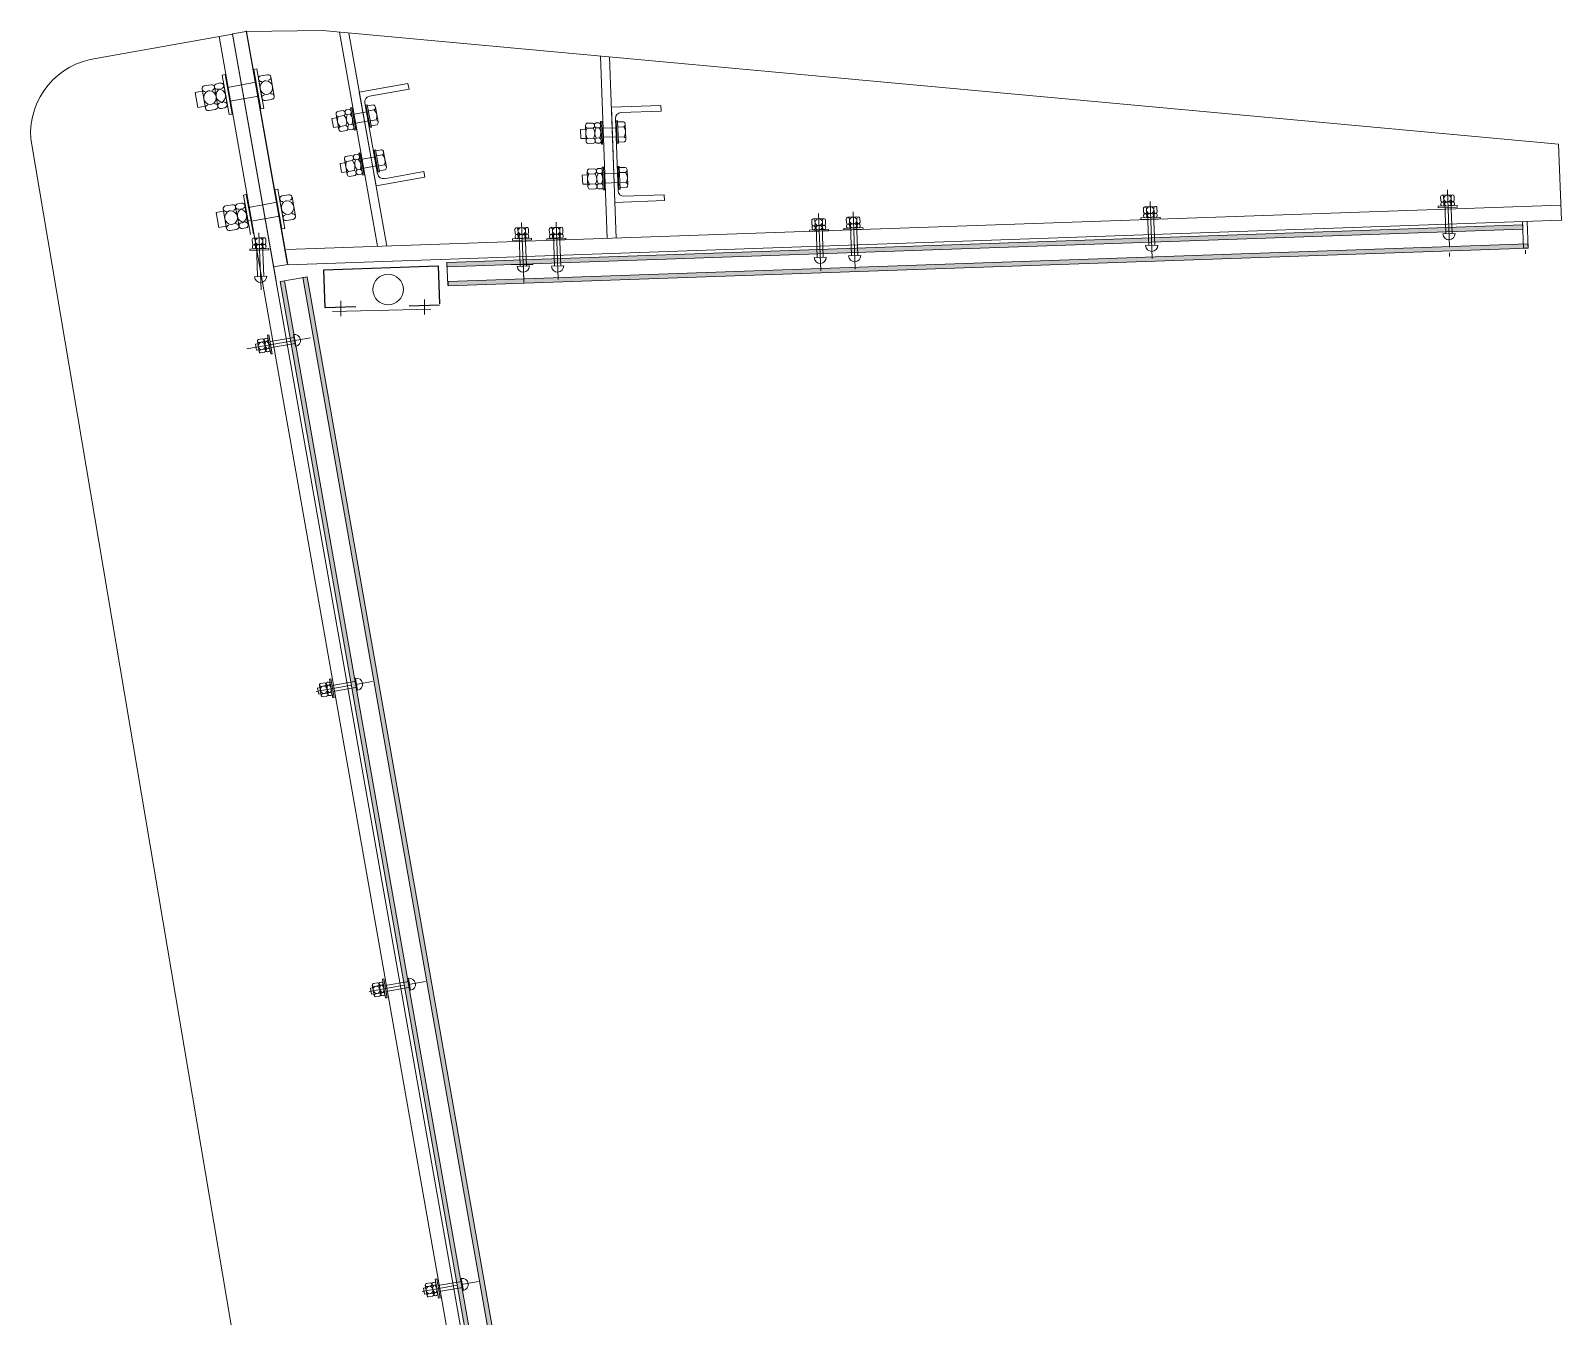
# Model space of a CAD drawing. Header units: metres. Extents: x -1214.1 to -1186.2, y 2 to 26.4.
# Drawn here: x -1212.925 to -1210.915, y 24.444 to 26.132 of the extents above; entities that cross this region are included whole.
import ezdxf

# ---------------------------------------------------------------- set-up
doc = ezdxf.new("R2010")
doc.units = ezdxf.units.M
doc.linetypes.add('JacobsCenter', pattern=[0.015, 0.009, -0.0015, 0.003, -0.0015])
doc.linetypes.add('JacobsDash', pattern=[0.0045, 0.003, -0.0015])
doc.layers.add('A-DETL', color=7, linetype='Continuous', lineweight=13)
doc.layers.add('A-DETL-GENF', color=7, linetype='Continuous', lineweight=9)

msp = doc.modelspace()

# ---------------------------------------------------------------- hatches: boundary and pattern name
at = {"layer": 'A-DETL-GENF', "true_color": 0xc0c0c0}
for points in [[(-1212.3782, 25.8221), (-1210.966, 25.8714), (-1210.9662, 25.8771), (-1212.3784, 25.8278)], [(-1212.3766, 25.7971), (-1210.9591, 25.8466), (-1210.9593, 25.8523), (-1212.3768, 25.8028)], [(-1212.1289, 23.1469), (-1212.1232, 23.1479), (-1212.5915, 25.8037), (-1212.5971, 25.8027), (-1212.1298, 23.1521)], [(-1212.0993, 23.1521), (-1212.0937, 23.1531), (-1212.5619, 25.8089), (-1212.5676, 25.8079), (-1212.1232, 23.2876)]]:
    msp.add_hatch(color=9, dxfattribs=at).paths.add_polyline_path(points)

# ---------------------------------------------------------------- linework, layer by layer
at = {"layer": 'A-DETL', "color": 8, "lineweight": 18, "true_color": 0x808080}
for p, q in [((-1212.6597, 26.1274), (-1212.8418, 26.095)), ((-1212.1617, 23.1992), (-1212.6774, 26.1243)), ((-1212.6416, 26.1309), (-1212.6597, 26.1277)), ((-1212.6597, 26.1277), (-1212.6026, 25.8035)), ((-1212.1434, 23.1992), (-1212.6597, 26.1274)), ((-1212.5879, 25.8266), (-1212.6418, 26.1319)), ((-1212.6413, 26.1309), (-1212.587, 25.8252)), ((-1212.6413, 26.1309), (-1212.587, 25.8252)), ((-1212.6412, 26.1307), (-1212.5416, 26.1321)), ((-1212.5416, 26.1321), (-1210.919, 25.9831)), ((-1212.5195, 26.13), (-1212.4694, 25.8489)), ((-1212.5071, 26.1289), (-1212.4572, 25.8493)), ((-1212.1768, 26.0986), (-1212.1681, 25.8594)), ((-1212.1648, 26.0975), (-1212.1561, 25.8598)), ((-1212.9245, 25.99), (-1212.4536, 23.1992)), ((-1210.919, 25.9831), (-1210.9154, 25.8831)), ((-1212.589, 25.8447), (-1210.9161, 25.9031)), ((-1212.5869, 25.8247), (-1210.9154, 25.8831)), ((-1210.9664, 25.8813), (-1210.9651, 25.8464)), ((-1210.9604, 25.8815), (-1210.9591, 25.8466))]:
    msp.add_line(p, q, dxfattribs=at)
at = {"layer": 'A-DETL'}
for p, q in [((-1212.6805, 26.0624), (-1212.6756, 26.0633)), ((-1212.6693, 26.0743), (-1212.6732, 26.0736)), ((-1212.6732, 26.0736), (-1212.6641, 26.0219)), ((-1212.6602, 26.0226), (-1212.6693, 26.0743)), ((-1212.6319, 26.081), (-1212.628, 26.0817)), ((-1212.6227, 26.0292), (-1212.6319, 26.081)), ((-1212.628, 26.0817), (-1212.6188, 26.0299)), ((-1212.6212, 26.0432), (-1212.6257, 26.0684)), ((-1212.6227, 26.0726), (-1212.6137, 26.0742)), ((-1212.6177, 26.066), (-1212.6161, 26.0663)), ((-1212.605, 26.0461), (-1212.6094, 26.0712)), ((-1212.605, 26.0461), (-1212.6094, 26.0712)), ((-1212.4933, 26.0512), (-1212.4294, 26.0627)), ((-1212.4294, 26.0627), (-1212.428, 26.0554)), ((-1212.7088, 26.0508), (-1212.6992, 26.0525)), ((-1212.7053, 26.0311), (-1212.7088, 26.0508)), ((-1212.6952, 26.0301), (-1212.6997, 26.0552)), ((-1212.6967, 26.0595), (-1212.6877, 26.0611)), ((-1212.6917, 26.0529), (-1212.6901, 26.0532)), ((-1212.679, 26.033), (-1212.6834, 26.0581)), ((-1212.679, 26.033), (-1212.6834, 26.0581)), ((-1212.6755, 26.0558), (-1212.678, 26.0553)), ((-1212.6668, 26.0351), (-1212.6713, 26.0603)), ((-1212.6169, 26.0403), (-1212.6079, 26.0418)), ((-1212.6145, 26.0482), (-1212.6129, 26.0485)), ((-1212.4933, 26.0512), (-1212.4712, 25.9282)), ((-1212.48, 26.046), (-1212.428, 26.0554)), ((-1212.7053, 26.0311), (-1212.6957, 26.0328)), ((-1212.691, 26.0271), (-1212.682, 26.0287)), ((-1212.6886, 26.035), (-1212.6869, 26.0353)), ((-1212.6723, 26.0379), (-1212.6748, 26.0375)), ((-1212.6747, 26.03), (-1212.6698, 26.0309)), ((-1212.6641, 26.0219), (-1212.6602, 26.0226)), ((-1212.6188, 26.0299), (-1212.6227, 26.0292)), ((-1212.4861, 26.0373), (-1212.4692, 25.9438)), ((-1212.1624, 26.0316), (-1212.0974, 26.0339)), ((-1212.1624, 26.0316), (-1212.1578, 25.9066)), ((-1212.1499, 26.0245), (-1212.0971, 26.0264)), ((-1212.0974, 26.0339), (-1212.0971, 26.0264)), ((-1212.1571, 26.0167), (-1212.1536, 25.9218)), ((-1212.4605, 25.9377), (-1212.4086, 25.9471)), ((-1212.4086, 25.9471), (-1212.4072, 25.9397)), ((-1212.6041, 25.9234), (-1212.6002, 25.9241)), ((-1212.595, 25.8717), (-1212.6041, 25.9234)), ((-1212.6002, 25.9241), (-1212.5911, 25.8724)), ((-1212.4712, 25.9282), (-1212.4072, 25.9397)), ((-1212.6689, 25.9019), (-1212.6599, 25.9035)), ((-1212.6527, 25.9048), (-1212.6478, 25.9057)), ((-1212.6416, 25.9168), (-1212.6455, 25.9161)), ((-1212.6455, 25.9161), (-1212.6363, 25.8643)), ((-1212.6391, 25.8776), (-1212.6435, 25.9027)), ((-1212.6324, 25.865), (-1212.6416, 25.9168)), ((-1212.5934, 25.8857), (-1212.5979, 25.9108)), ((-1212.5949, 25.9151), (-1212.5859, 25.9167)), ((-1212.5899, 25.9084), (-1212.5883, 25.9087)), ((-1212.5772, 25.8886), (-1212.5816, 25.9137)), ((-1212.5772, 25.8886), (-1212.5816, 25.9137)), ((-1212.1578, 25.9066), (-1212.0928, 25.909)), ((-1212.1459, 25.9146), (-1212.0931, 25.9165)), ((-1212.0931, 25.9165), (-1212.0928, 25.909)), ((-1211.4483, 25.9012), (-1211.4621, 25.9006)), ((-1211.4483, 25.9012), (-1211.4621, 25.9006)), ((-1211.4483, 25.9012), (-1211.4621, 25.9006)), ((-1211.0738, 25.9089), (-1211.074, 25.9138)), ((-1211.0736, 25.9035), (-1211.0736, 25.9049)), ((-1211.0582, 25.9164), (-1211.072, 25.9159)), ((-1211.0582, 25.9164), (-1211.072, 25.9159)), ((-1211.0582, 25.9164), (-1211.072, 25.9159)), ((-1211.0579, 25.9075), (-1211.0717, 25.907)), ((-1211.0579, 25.9075), (-1211.0717, 25.907)), ((-1211.0579, 25.9075), (-1211.0717, 25.907)), ((-1211.0698, 25.909), (-1211.07, 25.914)), ((-1211.0696, 25.905), (-1211.0696, 25.9036)), ((-1211.0685, 25.9078), (-1211.0669, 25.8653)), ((-1211.0605, 25.9081), (-1211.0589, 25.8656)), ((-1211.06, 25.9094), (-1211.0602, 25.9143)), ((-1211.0598, 25.9054), (-1211.0598, 25.904)), ((-1211.056, 25.9095), (-1211.0562, 25.9145)), ((-1211.0558, 25.9042), (-1211.0558, 25.9055)), ((-1212.681, 25.8932), (-1212.6714, 25.8949)), ((-1212.6775, 25.8736), (-1212.681, 25.8932)), ((-1212.6675, 25.8725), (-1212.6719, 25.8977)), ((-1212.664, 25.8953), (-1212.6623, 25.8956)), ((-1212.6512, 25.8754), (-1212.6557, 25.9005)), ((-1212.6512, 25.8754), (-1212.6557, 25.9005)), ((-1212.6477, 25.8982), (-1212.6502, 25.8978)), ((-1212.6413, 25.8822), (-1212.6374, 25.8829)), ((-1212.5891, 25.8827), (-1212.5802, 25.8843)), ((-1212.5868, 25.8906), (-1212.5851, 25.8909)), ((-1211.8991, 25.8778), (-1211.8993, 25.8827)), ((-1211.8836, 25.8853), (-1211.8974, 25.8848)), ((-1211.8836, 25.8853), (-1211.8974, 25.8848)), ((-1211.8836, 25.8853), (-1211.8974, 25.8848)), ((-1211.8951, 25.8779), (-1211.8953, 25.8829)), ((-1211.8853, 25.8783), (-1211.8855, 25.8832)), ((-1211.8813, 25.8784), (-1211.8815, 25.8834)), ((-1211.8538, 25.88), (-1211.854, 25.885)), ((-1211.8383, 25.8875), (-1211.8521, 25.887)), ((-1211.8383, 25.8875), (-1211.8521, 25.887)), ((-1211.8383, 25.8875), (-1211.8521, 25.887)), ((-1211.8498, 25.8802), (-1211.85, 25.8851)), ((-1211.84, 25.8805), (-1211.8402, 25.8855)), ((-1211.836, 25.8807), (-1211.8362, 25.8856)), ((-1211.4639, 25.8936), (-1211.4641, 25.8986)), ((-1211.4637, 25.8883), (-1211.4637, 25.8896)), ((-1211.448, 25.8922), (-1211.4618, 25.8917)), ((-1211.448, 25.8922), (-1211.4618, 25.8917)), ((-1211.448, 25.8922), (-1211.4618, 25.8917)), ((-1211.4599, 25.8938), (-1211.4601, 25.8987)), ((-1211.4597, 25.8898), (-1211.4597, 25.8884)), ((-1211.4586, 25.8925), (-1211.457, 25.85)), ((-1211.4506, 25.8928), (-1211.449, 25.8503)), ((-1211.4501, 25.8942), (-1211.4503, 25.8991)), ((-1211.4499, 25.8902), (-1211.4499, 25.8888)), ((-1211.4461, 25.8943), (-1211.4463, 25.8992)), ((-1211.4459, 25.8889), (-1211.4459, 25.8903)), ((-1212.6775, 25.8736), (-1212.6679, 25.8753)), ((-1212.6632, 25.8695), (-1212.6542, 25.8711)), ((-1212.6608, 25.8775), (-1212.6592, 25.8778)), ((-1212.6446, 25.8804), (-1212.647, 25.8799)), ((-1212.6469, 25.8724), (-1212.6421, 25.8733)), ((-1212.5911, 25.8724), (-1212.595, 25.8717)), ((-1212.2889, 25.8662), (-1212.2891, 25.8712)), ((-1212.2887, 25.8608), (-1212.2887, 25.8622)), ((-1212.2734, 25.8737), (-1212.2872, 25.8732)), ((-1212.2734, 25.8737), (-1212.2872, 25.8732)), ((-1212.2734, 25.8737), (-1212.2872, 25.8732)), ((-1212.273, 25.8648), (-1212.2868, 25.8643)), ((-1212.273, 25.8648), (-1212.2868, 25.8643)), ((-1212.273, 25.8648), (-1212.2868, 25.8643)), ((-1212.2849, 25.8664), (-1212.2851, 25.8713)), ((-1212.2847, 25.8624), (-1212.2847, 25.861)), ((-1212.2836, 25.8651), (-1212.282, 25.8226)), ((-1212.2756, 25.8654), (-1212.274, 25.8229)), ((-1212.2751, 25.8667), (-1212.2753, 25.8717)), ((-1212.2749, 25.8627), (-1212.2749, 25.8614)), ((-1212.2711, 25.8669), (-1212.2713, 25.8718)), ((-1212.2709, 25.8615), (-1212.271, 25.8629)), ((-1212.2438, 25.8664), (-1212.2439, 25.8713)), ((-1212.2436, 25.861), (-1212.2436, 25.8624)), ((-1212.2282, 25.8739), (-1212.242, 25.8734)), ((-1212.2282, 25.8739), (-1212.242, 25.8734)), ((-1212.2282, 25.8739), (-1212.242, 25.8734)), ((-1212.2279, 25.865), (-1212.2417, 25.8645)), ((-1212.2279, 25.865), (-1212.2417, 25.8645)), ((-1212.2279, 25.865), (-1212.2417, 25.8645)), ((-1212.2398, 25.8666), (-1212.2399, 25.8715)), ((-1212.2396, 25.8626), (-1212.2396, 25.8612)), ((-1212.2385, 25.8653), (-1212.2369, 25.8228)), ((-1212.2305, 25.8656), (-1212.2289, 25.8231)), ((-1212.23, 25.8669), (-1212.2301, 25.8718)), ((-1212.2298, 25.8629), (-1212.2298, 25.8615)), ((-1212.226, 25.8671), (-1212.2261, 25.872)), ((-1212.2258, 25.8617), (-1212.2258, 25.8631)), ((-1211.8989, 25.8724), (-1211.899, 25.8738)), ((-1211.8832, 25.8764), (-1211.897, 25.8759)), ((-1211.8832, 25.8764), (-1211.897, 25.8759)), ((-1211.8832, 25.8764), (-1211.897, 25.8759)), ((-1211.895, 25.8739), (-1211.8949, 25.8725)), ((-1211.8938, 25.8767), (-1211.8922, 25.8342)), ((-1211.8858, 25.877), (-1211.8842, 25.8345)), ((-1211.8852, 25.8743), (-1211.8851, 25.8729)), ((-1211.8811, 25.8731), (-1211.8812, 25.8744)), ((-1211.8536, 25.8746), (-1211.8537, 25.876)), ((-1211.8379, 25.8786), (-1211.8517, 25.8781)), ((-1211.8379, 25.8786), (-1211.8517, 25.8781)), ((-1211.8379, 25.8786), (-1211.8517, 25.8781)), ((-1211.8497, 25.8762), (-1211.8496, 25.8748)), ((-1211.8485, 25.8789), (-1211.847, 25.8364)), ((-1211.8405, 25.8792), (-1211.839, 25.8367)), ((-1211.8399, 25.8765), (-1211.8398, 25.8752)), ((-1211.8358, 25.8753), (-1211.8359, 25.8767)), ((-1212.6337, 25.8528), (-1212.6339, 25.8577)), ((-1212.6335, 25.8474), (-1212.6336, 25.8488)), ((-1212.6182, 25.8603), (-1212.632, 25.8598)), ((-1212.6182, 25.8603), (-1212.632, 25.8598)), ((-1212.6182, 25.8603), (-1212.632, 25.8598)), ((-1212.6178, 25.8514), (-1212.6316, 25.8509)), ((-1212.6178, 25.8514), (-1212.6316, 25.8509)), ((-1212.6178, 25.8514), (-1212.6316, 25.8509)), ((-1212.6297, 25.8529), (-1212.6299, 25.8579)), ((-1212.6296, 25.8489), (-1212.6295, 25.8476)), ((-1212.6284, 25.8517), (-1212.6268, 25.8092)), ((-1212.6204, 25.852), (-1212.6188, 25.8095)), ((-1212.6199, 25.8533), (-1212.6201, 25.8582)), ((-1212.6198, 25.8493), (-1212.6197, 25.8479)), ((-1212.6159, 25.8535), (-1212.6161, 25.8584)), ((-1212.6157, 25.8481), (-1212.6158, 25.8495)), ((-1212.5176, 25.7772), (-1212.5176, 25.7572)), ((-1212.4076, 25.7793), (-1212.4076, 25.7593)), ((-1212.6295, 25.7205), (-1212.6281, 25.7126)), ((-1212.5797, 25.7333), (-1212.5769, 25.7175)), ((-1212.4983, 25.2819), (-1212.4955, 25.2662)), ((-1212.548, 25.2691), (-1212.5466, 25.2612)), ((-1212.4288, 24.888), (-1212.426, 24.8722)), ((-1212.4786, 24.8752), (-1212.4772, 24.8673)), ((-1212.4091, 24.4812), (-1212.4077, 24.4734)), ((-1212.3594, 24.4941), (-1212.3566, 24.4783))]:
    msp.add_line(p, q, dxfattribs=at)
at = {"layer": 'A-DETL', "linetype": 'JacobsDash'}
for p, q in [((-1212.629, 26.0642), (-1212.6664, 26.0576)), ((-1212.6257, 26.046), (-1212.6631, 26.0394)), ((-1212.6012, 25.9067), (-1212.6386, 25.9)), ((-1212.5979, 25.8884), (-1212.6354, 25.8818)), ((-1212.6295, 25.7205), (-1212.6265, 25.721)), ((-1212.6104, 25.7238), (-1212.579, 25.7293)), ((-1212.609, 25.7159), (-1212.5776, 25.7215)), ((-1212.6281, 25.7126), (-1212.6251, 25.7131)), ((-1212.548, 25.2691), (-1212.5451, 25.2696)), ((-1212.5466, 25.2612), (-1212.5437, 25.2617)), ((-1212.529, 25.2724), (-1212.4976, 25.278)), ((-1212.5276, 25.2646), (-1212.4962, 25.2701)), ((-1212.4595, 24.8785), (-1212.4281, 24.884)), ((-1212.4581, 24.8706), (-1212.4267, 24.8762)), ((-1212.4786, 24.8752), (-1212.4756, 24.8757)), ((-1212.4772, 24.8673), (-1212.4742, 24.8678)), ((-1212.4091, 24.4812), (-1212.4062, 24.4818)), ((-1212.3901, 24.4846), (-1212.3587, 24.4901)), ((-1212.3887, 24.4767), (-1212.3573, 24.4822)), ((-1212.4077, 24.4734), (-1212.4048, 24.4739))]:
    msp.add_line(p, q, dxfattribs=at)
at = {"layer": 'A-DETL', "lineweight": 9}
for p, q in [((-1212.52, 26.0024), (-1212.5236, 26.0221)), ((-1212.5144, 26.0272), (-1212.5223, 26.0257)), ((-1212.5067, 26.0286), (-1212.5105, 26.0279)), ((-1212.5054, 26.0221), (-1212.5094, 26.0214)), ((-1212.5033, 26.0308), (-1212.5049, 26.0305)), ((-1212.5049, 26.0305), (-1212.4995, 26.0013)), ((-1212.4979, 26.0016), (-1212.5033, 26.0308)), ((-1212.5001, 26.0224), (-1212.4829, 26.0255)), ((-1212.4846, 26.0343), (-1212.4829, 26.0346)), ((-1212.4792, 26.0052), (-1212.4846, 26.0343)), ((-1212.4829, 26.0346), (-1212.4775, 26.0055)), ((-1212.4826, 26.0332), (-1212.4748, 26.0346)), ((-1212.4814, 26.0266), (-1212.4736, 26.0281)), ((-1212.4722, 26.0317), (-1212.4687, 26.0123)), ((-1212.5295, 26.0165), (-1212.5236, 26.0176)), ((-1212.5273, 26.0047), (-1212.5295, 26.0165)), ((-1212.5214, 26.0058), (-1212.5273, 26.0047)), ((-1212.5132, 26.0206), (-1212.521, 26.0192)), ((-1212.5108, 26.0075), (-1212.5186, 26.0061)), ((-1212.503, 26.009), (-1212.5069, 26.0082)), ((-1212.5018, 26.0024), (-1212.5058, 26.0017)), ((-1212.4995, 26.0013), (-1212.4979, 26.0016)), ((-1212.498, 26.0106), (-1212.4805, 26.0138)), ((-1212.4775, 26.0055), (-1212.4792, 26.0052)), ((-1212.479, 26.0135), (-1212.4712, 26.0149)), ((-1212.4778, 26.007), (-1212.47, 26.0084)), ((-1212.2031, 26.0023), (-1212.1971, 26.0026)), ((-1212.2026, 25.9903), (-1212.2031, 26.0023)), ((-1212.1956, 25.987), (-1212.1965, 26.007)), ((-1212.1866, 26.0107), (-1212.1946, 26.0104)), ((-1212.1864, 26.0041), (-1212.1943, 26.0038)), ((-1212.1787, 26.0111), (-1212.1826, 26.0109)), ((-1212.1785, 26.0044), (-1212.1824, 26.0043)), ((-1212.1751, 26.0127), (-1212.1768, 26.0126)), ((-1212.1768, 26.0126), (-1212.1755, 25.983)), ((-1212.1739, 25.9831), (-1212.1751, 26.0127)), ((-1212.1731, 26.004), (-1212.1557, 26.0046)), ((-1212.1561, 26.0136), (-1212.1544, 26.0137)), ((-1212.1549, 25.984), (-1212.1561, 26.0136)), ((-1212.1544, 26.0137), (-1212.1532, 25.9841)), ((-1212.1543, 26.0122), (-1212.1464, 26.0125)), ((-1212.154, 26.0055), (-1212.1461, 26.0059)), ((-1212.1442, 26.0092), (-1212.1434, 25.9896)), ((-1212.5096, 26.001), (-1212.5174, 25.9995)), ((-1212.1966, 25.9906), (-1212.2026, 25.9903)), ((-1212.1858, 25.9908), (-1212.1938, 25.9904)), ((-1212.1855, 25.9841), (-1212.1935, 25.9838)), ((-1212.1779, 25.9911), (-1212.1819, 25.9909)), ((-1212.1776, 25.9845), (-1212.1817, 25.9843)), ((-1212.1755, 25.983), (-1212.1739, 25.9831)), ((-1212.1727, 25.992), (-1212.155, 25.9927)), ((-1212.1532, 25.9841), (-1212.1549, 25.984)), ((-1212.1535, 25.9922), (-1212.1456, 25.9925)), ((-1212.1532, 25.9856), (-1212.1453, 25.9859)), ((-1212.5091, 25.9434), (-1212.5128, 25.9631)), ((-1212.5036, 25.9682), (-1212.5114, 25.9667)), ((-1212.5024, 25.9616), (-1212.5102, 25.9602)), ((-1212.4958, 25.9696), (-1212.4996, 25.9689)), ((-1212.4946, 25.9631), (-1212.4985, 25.9623)), ((-1212.4924, 25.9717), (-1212.4941, 25.9714)), ((-1212.4941, 25.9714), (-1212.4887, 25.9423)), ((-1212.487, 25.9426), (-1212.4924, 25.9717)), ((-1212.4894, 25.9633), (-1212.4721, 25.9665)), ((-1212.4737, 25.9753), (-1212.472, 25.9756)), ((-1212.4684, 25.9462), (-1212.4737, 25.9753)), ((-1212.472, 25.9756), (-1212.4667, 25.9465)), ((-1212.4718, 25.9742), (-1212.464, 25.9756)), ((-1212.4706, 25.9676), (-1212.4628, 25.9691)), ((-1212.4614, 25.9727), (-1212.4578, 25.9533)), ((-1212.5186, 25.9575), (-1212.5127, 25.9586)), ((-1212.5165, 25.9457), (-1212.5186, 25.9575)), ((-1212.5106, 25.9468), (-1212.5165, 25.9457)), ((-1212.4999, 25.9485), (-1212.5077, 25.9471)), ((-1212.4987, 25.942), (-1212.5065, 25.9405)), ((-1212.4921, 25.9499), (-1212.496, 25.9492)), ((-1212.4909, 25.9434), (-1212.4949, 25.9427)), ((-1212.4887, 25.9423), (-1212.487, 25.9426)), ((-1212.4873, 25.9515), (-1212.4711, 25.9544)), ((-1212.4667, 25.9465), (-1212.4684, 25.9462)), ((-1212.4682, 25.9545), (-1212.4604, 25.9559)), ((-1212.467, 25.948), (-1212.4592, 25.9494)), ((-1212.2006, 25.9424), (-1212.1946, 25.9426)), ((-1212.2001, 25.9304), (-1212.2006, 25.9424)), ((-1212.1932, 25.9271), (-1212.194, 25.947)), ((-1212.1842, 25.9508), (-1212.1921, 25.9504)), ((-1212.1839, 25.9441), (-1212.1919, 25.9438)), ((-1212.1763, 25.9511), (-1212.1802, 25.951)), ((-1212.176, 25.9445), (-1212.18, 25.9443)), ((-1212.1727, 25.9528), (-1212.1743, 25.9527)), ((-1212.1743, 25.9527), (-1212.1731, 25.9231)), ((-1212.1714, 25.9232), (-1212.1727, 25.9528)), ((-1212.1709, 25.944), (-1212.1533, 25.9447)), ((-1212.1525, 25.9241), (-1212.1536, 25.9537)), ((-1212.1536, 25.9537), (-1212.152, 25.9537)), ((-1212.152, 25.9537), (-1212.1508, 25.9241)), ((-1212.1519, 25.9522), (-1212.1439, 25.9525)), ((-1212.1516, 25.9456), (-1212.1437, 25.9459)), ((-1212.1418, 25.9493), (-1212.141, 25.9296)), ((-1212.1941, 25.9306), (-1212.2001, 25.9304)), ((-1212.1834, 25.9308), (-1212.1913, 25.9305)), ((-1212.1831, 25.9242), (-1212.191, 25.9238)), ((-1212.1755, 25.9311), (-1212.1794, 25.931)), ((-1212.1752, 25.9245), (-1212.1792, 25.9244)), ((-1212.1731, 25.9231), (-1212.1714, 25.9232)), ((-1212.1705, 25.932), (-1212.154, 25.9326)), ((-1212.1508, 25.9241), (-1212.1525, 25.9241)), ((-1212.1511, 25.9323), (-1212.1432, 25.9326)), ((-1212.1508, 25.9256), (-1212.1429, 25.9259)), ((-1211.0771, 25.9014), (-1211.0521, 25.9023)), ((-1211.077, 25.8994), (-1211.0771, 25.9014)), ((-1211.0521, 25.9023), (-1211.052, 25.9003)), ((-1211.4672, 25.8861), (-1211.4422, 25.8871)), ((-1211.4671, 25.8841), (-1211.4672, 25.8861)), ((-1211.4421, 25.8851), (-1211.4671, 25.8841)), ((-1211.4422, 25.8871), (-1211.4421, 25.8851)), ((-1211.052, 25.9003), (-1211.077, 25.8994)), ((-1210.9662, 25.8771), (-1212.3784, 25.8278)), ((-1212.3782, 25.8221), (-1210.966, 25.8714)), ((-1211.9024, 25.8703), (-1211.8774, 25.8712)), ((-1211.9023, 25.8683), (-1211.9024, 25.8703)), ((-1211.8774, 25.8692), (-1211.9023, 25.8683)), ((-1211.8774, 25.8712), (-1211.8774, 25.8692)), ((-1211.8571, 25.8725), (-1211.8322, 25.8734)), ((-1211.8571, 25.8705), (-1211.8571, 25.8725)), ((-1211.8321, 25.8714), (-1211.8571, 25.8705)), ((-1211.8322, 25.8734), (-1211.8321, 25.8714)), ((-1210.966, 25.8714), (-1210.9662, 25.8771)), ((-1212.637, 25.8453), (-1212.612, 25.8462)), ((-1212.637, 25.8433), (-1212.637, 25.8453)), ((-1212.612, 25.8442), (-1212.637, 25.8433)), ((-1212.612, 25.8462), (-1212.612, 25.8442)), ((-1210.9593, 25.8523), (-1212.3768, 25.8028)), ((-1212.3766, 25.7971), (-1210.9591, 25.8466)), ((-1212.2922, 25.8587), (-1212.2672, 25.8596)), ((-1212.2921, 25.8567), (-1212.2922, 25.8587)), ((-1212.2672, 25.8576), (-1212.2921, 25.8567)), ((-1212.2672, 25.8596), (-1212.2672, 25.8576)), ((-1212.2471, 25.8589), (-1212.2221, 25.8598)), ((-1212.247, 25.8569), (-1212.2471, 25.8589)), ((-1212.222, 25.8578), (-1212.247, 25.8569)), ((-1212.2221, 25.8598), (-1212.222, 25.8578)), ((-1210.9651, 25.8464), (-1210.9591, 25.8466)), ((-1210.9591, 25.8466), (-1210.9593, 25.8523)), ((-1212.3784, 25.8278), (-1212.3782, 25.8221)), ((-1212.294, 25.825), (-1212.265, 25.825)), ((-1212.5915, 25.8037), (-1212.5971, 25.8027)), ((-1212.5971, 25.8027), (-1212.1289, 23.1469)), ((-1212.1232, 23.1479), (-1212.5915, 25.8037)), ((-1212.5619, 25.8089), (-1212.5676, 25.8079)), ((-1212.5676, 25.8079), (-1212.0993, 23.1521)), ((-1212.0937, 23.1531), (-1212.5619, 25.8089)), ((-1212.3768, 25.8028), (-1212.3766, 25.7971)), ((-1212.5285, 25.7633), (-1212.3995, 25.7663)), ((-1212.6247, 25.7106), (-1212.6271, 25.7242)), ((-1212.6247, 25.7106), (-1212.6271, 25.7242)), ((-1212.6247, 25.7106), (-1212.6271, 25.7242)), ((-1212.6206, 25.7274), (-1212.6255, 25.7265)), ((-1212.6199, 25.7234), (-1212.6248, 25.7226)), ((-1212.6159, 25.7121), (-1212.6183, 25.7257)), ((-1212.6159, 25.7121), (-1212.6183, 25.7257)), ((-1212.6159, 25.7121), (-1212.6183, 25.7257)), ((-1212.6153, 25.7283), (-1212.6167, 25.728)), ((-1212.616, 25.7241), (-1212.6146, 25.7243)), ((-1212.612, 25.7325), (-1212.6139, 25.7322)), ((-1212.6139, 25.7322), (-1212.6096, 25.7076)), ((-1212.6076, 25.7079), (-1212.612, 25.7325)), ((-1212.6182, 25.7138), (-1212.6231, 25.7129)), ((-1212.6175, 25.7098), (-1212.6224, 25.709)), ((-1212.6143, 25.7145), (-1212.6129, 25.7147)), ((-1212.6122, 25.7108), (-1212.6136, 25.7105)), ((-1212.6096, 25.7076), (-1212.6076, 25.7079)), ((-1212.5305, 25.2812), (-1212.5325, 25.2808)), ((-1212.5325, 25.2808), (-1212.5282, 25.2562)), ((-1212.5262, 25.2565), (-1212.5305, 25.2812)), ((-1212.5498, 25.2647), (-1212.5037, 25.2728)), ((-1212.5432, 25.2592), (-1212.5456, 25.2728)), ((-1212.5432, 25.2592), (-1212.5456, 25.2728)), ((-1212.5432, 25.2592), (-1212.5456, 25.2728)), ((-1212.5392, 25.276), (-1212.544, 25.2751)), ((-1212.5385, 25.272), (-1212.5433, 25.2712)), ((-1212.5368, 25.2624), (-1212.5416, 25.2615)), ((-1212.5361, 25.2584), (-1212.5409, 25.2576)), ((-1212.5344, 25.2608), (-1212.5368, 25.2744)), ((-1212.5344, 25.2608), (-1212.5368, 25.2744)), ((-1212.5344, 25.2608), (-1212.5368, 25.2744)), ((-1212.5339, 25.2769), (-1212.5352, 25.2767)), ((-1212.5345, 25.2727), (-1212.5332, 25.273)), ((-1212.5328, 25.2631), (-1212.5315, 25.2633)), ((-1212.5308, 25.2594), (-1212.5321, 25.2591)), ((-1212.498, 25.2738), (-1212.4759, 25.2777)), ((-1212.5282, 25.2562), (-1212.5262, 25.2565)), ((-1212.4803, 24.8708), (-1212.4342, 24.8789)), ((-1212.4738, 24.8653), (-1212.4762, 24.8789)), ((-1212.4738, 24.8653), (-1212.4762, 24.8789)), ((-1212.4738, 24.8653), (-1212.4762, 24.8789)), ((-1212.4697, 24.8821), (-1212.4746, 24.8812)), ((-1212.469, 24.8781), (-1212.4739, 24.8773)), ((-1212.465, 24.8668), (-1212.4674, 24.8804)), ((-1212.465, 24.8668), (-1212.4674, 24.8804)), ((-1212.465, 24.8668), (-1212.4674, 24.8804)), ((-1212.4644, 24.883), (-1212.4658, 24.8827)), ((-1212.4651, 24.8788), (-1212.4637, 24.8791)), ((-1212.4611, 24.8872), (-1212.463, 24.8869)), ((-1212.463, 24.8869), (-1212.4587, 24.8623)), ((-1212.4567, 24.8626), (-1212.4611, 24.8872)), ((-1212.4286, 24.8799), (-1212.4065, 24.8838)), ((-1212.4673, 24.8685), (-1212.4722, 24.8676)), ((-1212.4666, 24.8645), (-1212.4715, 24.8637)), ((-1212.4634, 24.8692), (-1212.462, 24.8694)), ((-1212.4613, 24.8655), (-1212.4627, 24.8652)), ((-1212.4587, 24.8623), (-1212.4567, 24.8626)), ((-1212.4109, 24.4769), (-1212.3648, 24.485)), ((-1212.4043, 24.4714), (-1212.4067, 24.485)), ((-1212.4043, 24.4714), (-1212.4067, 24.485)), ((-1212.4043, 24.4714), (-1212.4067, 24.485)), ((-1212.4002, 24.4881), (-1212.4051, 24.4873)), ((-1212.3995, 24.4842), (-1212.4044, 24.4833)), ((-1212.3978, 24.4745), (-1212.4027, 24.4737)), ((-1212.3955, 24.4729), (-1212.3979, 24.4865)), ((-1212.3955, 24.4729), (-1212.3979, 24.4865)), ((-1212.3955, 24.4729), (-1212.3979, 24.4865)), ((-1212.3949, 24.4891), (-1212.3963, 24.4888)), ((-1212.3956, 24.4849), (-1212.3942, 24.4851)), ((-1212.3939, 24.4752), (-1212.3925, 24.4755)), ((-1212.3916, 24.4933), (-1212.3936, 24.493)), ((-1212.3936, 24.493), (-1212.3892, 24.4683)), ((-1212.3873, 24.4687), (-1212.3916, 24.4933)), ((-1212.3591, 24.486), (-1212.337, 24.4899)), ((-1212.3971, 24.4706), (-1212.402, 24.4697)), ((-1212.3918, 24.4715), (-1212.3932, 24.4713)), ((-1212.3892, 24.4683), (-1212.3873, 24.4687))]:
    msp.add_line(p, q, dxfattribs=at)
at = {"layer": 'A-DETL', "linetype": 'JacobsCenter', "lineweight": 9}
for p, q in [((-1211.065, 25.9229), (-1211.0623, 25.848)), ((-1211.4551, 25.9077), (-1211.4524, 25.8327)), ((-1211.8904, 25.8918), (-1211.8876, 25.8168)), ((-1211.8451, 25.894), (-1211.8423, 25.8191)), ((-1212.625, 25.8668), (-1212.6222, 25.7919)), ((-1212.2803, 25.8803), (-1212.2775, 25.8053)), ((-1212.235, 25.8804), (-1212.2323, 25.8055)), ((-1212.641, 25.7142), (-1212.5573, 25.7289))]:
    msp.add_line(p, q, dxfattribs=at)
at = {"layer": 'A-DETL', "lineweight": 18}
for p, q in [((-1211.071, 25.8651), (-1211.055, 25.8657)), ((-1211.4611, 25.8499), (-1211.4451, 25.8505)), ((-1212.6058, 25.8219), (-1212.587, 25.8252)), ((-1212.2861, 25.8225), (-1212.2701, 25.8231)), ((-1212.241, 25.8227), (-1212.225, 25.8232)), ((-1211.8963, 25.834), (-1211.8803, 25.8346)), ((-1211.851, 25.8363), (-1211.8351, 25.8369)), ((-1212.6309, 25.809), (-1212.6149, 25.8096))]:
    msp.add_line(p, q, dxfattribs=at)
at = {"layer": 'A-DETL', "color": 7, "lineweight": 9, "true_color": 0xffffff}
for p, q in [((-1210.9625, 25.844), (-1210.9623, 25.839)), ((-1211.0624, 25.8405), (-1211.0622, 25.8355))]:
    msp.add_line(p, q, dxfattribs=at)
at = {"layer": 'A-DETL', "lineweight": 25}
for p, q in [((-1212.5397, 25.8181), (-1212.3898, 25.8233)), ((-1212.3898, 25.8233), (-1212.3881, 25.7734)), ((-1212.538, 25.7681), (-1212.5397, 25.8181)), ((-1212.498, 25.7695), (-1212.538, 25.7681)), ((-1212.388, 25.7716), (-1212.428, 25.7702))]:
    msp.add_line(p, q, dxfattribs=at)
at = {"layer": 'A-DETL', "linetype": 'JacobsDash', "lineweight": 9}
for p, q in [((-1212.3783, 25.8279), (-1212.3772, 25.7979)), ((-1212.2784, 25.8316), (-1212.2772, 25.8016)), ((-1212.5969, 25.8027), (-1212.5637, 25.8086))]:
    msp.add_line(p, q, dxfattribs=at)
at = {"layer": 'A-DETL'}
msp.add_circle((-1212.4555, 25.7922), 0.02, dxfattribs=at)
at = {"layer": 'A-DETL', "color": 8, "lineweight": 18, "true_color": 0x808080}
msp.add_arc((-1212.8248, 25.9966), 0.1, 96.8345, 183.8139, dxfattribs=at)
at = {"layer": 'A-DETL'}
for centre, radius, start, end in [((-1212.6798, 26.0587), 0.00369, 100.0582, 280.0582), ((-1212.6749, 26.0596), 0.00369, 280.0582, 100.0582), ((-1212.622, 26.069), 0.00369, 100.0582, 280.0582), ((-1212.6143, 26.0574), 0.00924, 111.4138, 268.7026), ((-1212.6163, 26.0571), 0.00924, 291.4138, 88.7026), ((-1212.613, 26.0706), 0.00369, 280.0582, 100.0582), ((-1212.6961, 26.0559), 0.00369, 100.0582, 280.0582), ((-1212.6884, 26.0443), 0.00924, 111.4138, 268.7026), ((-1212.6903, 26.0439), 0.00924, 291.4138, 88.7026), ((-1212.6871, 26.0575), 0.00369, 280.0582, 100.0582), ((-1212.6721, 26.0472), 0.00924, 111.4138, 268.7026), ((-1212.6782, 26.0461), 0.00924, 291.4138, 88.7026), ((-1212.6176, 26.0439), 0.00369, 100.0582, 280.0582), ((-1212.6086, 26.0455), 0.0037, 280.0582, 100.0582), ((-1212.4787, 26.0386), 0.0075, 100.2106, 190.2106), ((-1212.6916, 26.0308), 0.00369, 100.0582, 280.0582), ((-1212.6826, 26.0323), 0.00369, 280.0582, 100.0582), ((-1212.6754, 26.0336), 0.00369, 100.0582, 280.0582), ((-1212.6705, 26.0345), 0.00369, 280.0582, 100.0582), ((-1212.1496, 26.017), 0.0075, 92.1019, 182.1019), ((-1212.4618, 25.9451), 0.0075, 190.2106, 280.2106), ((-1212.1462, 25.9221), 0.0075, 182.1019, 272.1019), ((-1212.6683, 25.8983), 0.00369, 100.0582, 280.0582), ((-1212.6593, 25.8999), 0.00369, 280.0582, 100.0582), ((-1212.652, 25.9012), 0.00369, 100.0582, 280.0582), ((-1212.6472, 25.902), 0.00369, 280.0582, 100.0582), ((-1212.5942, 25.9114), 0.00369, 100.0582, 280.0582), ((-1212.5865, 25.8998), 0.00924, 111.4138, 268.7026), ((-1212.5885, 25.8995), 0.00924, 291.4138, 88.7026), ((-1212.5853, 25.913), 0.00369, 280.0582, 100.0582), ((-1211.4483, 25.8992), 0.002, 2.1261, 182.1261), ((-1211.072, 25.9139), 0.002, 2.1261, 182.1261), ((-1211.0718, 25.909), 0.002, 182.1261, 2.1261), ((-1211.0716, 25.905), 0.002, 2.1261, 182.1261), ((-1211.0716, 25.9036), 0.002, 182.1261, 2.1261), ((-1211.0649, 25.9111), 0.005, 13.4817, 170.7705), ((-1211.065, 25.9122), 0.005, 193.4817, 350.7705), ((-1211.0645, 25.9002), 0.00701, 47.7365, 136.5157), ((-1211.0649, 25.9088), 0.00701, 227.7365, 316.5157), ((-1211.0582, 25.9144), 0.002, 2.1261, 182.1261), ((-1211.058, 25.9095), 0.002, 182.1261, 2.1261), ((-1211.0578, 25.9055), 0.002, 2.1261, 182.1261), ((-1211.0578, 25.9041), 0.002, 182.1261, 2.1261), ((-1212.6606, 25.8867), 0.00924, 111.4138, 268.7026), ((-1212.6625, 25.8864), 0.00924, 291.4138, 88.7026), ((-1212.6443, 25.8896), 0.00924, 111.4138, 268.7026), ((-1212.6504, 25.8885), 0.00924, 291.4138, 88.7026), ((-1212.5898, 25.8863), 0.00369, 100.0582, 280.0582), ((-1212.5808, 25.8879), 0.00369, 280.0582, 100.0582), ((-1211.8973, 25.8828), 0.002, 2.1261, 182.1261), ((-1211.8903, 25.88), 0.005, 13.4817, 170.7705), ((-1211.8835, 25.8833), 0.002, 2.1261, 182.1261), ((-1211.852, 25.885), 0.002, 2.1261, 182.1261), ((-1211.845, 25.8823), 0.005, 13.4817, 170.7705), ((-1211.845, 25.8834), 0.005, 193.4817, 350.7705), ((-1211.8382, 25.8855), 0.002, 2.1261, 182.1261), ((-1211.4621, 25.8986), 0.002, 2.1261, 182.1261), ((-1211.4619, 25.8937), 0.002, 182.1261, 2.1261), ((-1211.4617, 25.8897), 0.002, 2.1261, 182.1261), ((-1211.4617, 25.8883), 0.002, 182.1261, 2.1261), ((-1211.455, 25.8959), 0.005, 13.4817, 170.7705), ((-1211.4551, 25.897), 0.005, 193.4817, 350.7705), ((-1211.4546, 25.885), 0.00701, 47.7365, 136.5157), ((-1211.455, 25.8936), 0.00701, 227.7365, 316.5157), ((-1211.4481, 25.8942), 0.002, 182.1261, 2.1261), ((-1211.4479, 25.8902), 0.002, 2.1261, 182.1261), ((-1211.4479, 25.8888), 0.002, 182.1261, 2.1261), ((-1212.6638, 25.8732), 0.00369, 100.0582, 280.0582), ((-1212.6548, 25.8748), 0.00369, 280.0582, 100.0582), ((-1212.6476, 25.8761), 0.00369, 100.0582, 280.0582), ((-1212.6427, 25.8769), 0.00369, 280.0582, 100.0582), ((-1212.2871, 25.8712), 0.002, 2.1261, 182.1261), ((-1212.2869, 25.8663), 0.002, 182.1261, 2.1261), ((-1212.2867, 25.8623), 0.002, 2.1261, 182.1261), ((-1212.2867, 25.8609), 0.002, 182.1261, 2.1261), ((-1212.2801, 25.8685), 0.005, 13.4817, 170.7705), ((-1212.2801, 25.8696), 0.005, 193.4817, 350.7705), ((-1212.2797, 25.8576), 0.00701, 47.7365, 136.5157), ((-1212.28, 25.8662), 0.00701, 227.7365, 316.5157), ((-1212.2733, 25.8717), 0.002, 2.1261, 182.1261), ((-1212.2731, 25.8668), 0.002, 182.1261, 2.1261), ((-1212.273, 25.8628), 0.002, 2.1261, 182.1261), ((-1212.2729, 25.8614), 0.002, 182.1261, 2.1261), ((-1212.2419, 25.8714), 0.002, 2.1261, 182.1261), ((-1212.2418, 25.8665), 0.002, 182.1261, 2.1261), ((-1212.2416, 25.8625), 0.002, 2.1261, 182.1261), ((-1212.2416, 25.8611), 0.002, 182.1261, 2.1261), ((-1212.2349, 25.8687), 0.005, 13.4817, 170.7705), ((-1212.235, 25.8697), 0.005, 193.4817, 350.7705), ((-1212.2345, 25.8577), 0.00701, 47.7365, 136.5157), ((-1212.2348, 25.8664), 0.00701, 227.7365, 316.5157), ((-1212.2281, 25.8719), 0.002, 2.1261, 182.1261), ((-1212.228, 25.867), 0.002, 182.1261, 2.1261), ((-1212.2278, 25.863), 0.002, 2.1261, 182.1261), ((-1212.2278, 25.8616), 0.002, 182.1261, 2.1261), ((-1211.8971, 25.8778), 0.002, 182.1261, 2.1261), ((-1211.897, 25.8739), 0.002, 2.1261, 182.1261), ((-1211.8969, 25.8725), 0.002, 182.1261, 2.1261), ((-1211.8903, 25.8811), 0.005, 193.4817, 350.7705), ((-1211.8899, 25.8691), 0.00701, 47.7365, 136.5157), ((-1211.8902, 25.8777), 0.00701, 227.7365, 316.5157), ((-1211.8833, 25.8784), 0.002, 182.1261, 2.1261), ((-1211.8832, 25.8744), 0.002, 2.1261, 182.1261), ((-1211.8831, 25.873), 0.002, 182.1261, 2.1261), ((-1211.8518, 25.8801), 0.002, 182.1261, 2.1261), ((-1211.8517, 25.8761), 0.002, 2.1261, 182.1261), ((-1211.8516, 25.8747), 0.002, 182.1261, 2.1261), ((-1211.8446, 25.8714), 0.00701, 47.7365, 136.5157), ((-1211.8449, 25.88), 0.00701, 227.7365, 316.5157), ((-1211.838, 25.8806), 0.002, 182.1261, 2.1261), ((-1211.8379, 25.8766), 0.002, 2.1261, 182.1261), ((-1211.8378, 25.8752), 0.002, 182.1261, 2.1261), ((-1212.6319, 25.8578), 0.002, 2.1261, 182.1261), ((-1212.6317, 25.8529), 0.002, 182.1261, 2.1261), ((-1212.6316, 25.8489), 0.002, 2.1261, 182.1261), ((-1212.6315, 25.8475), 0.002, 182.1261, 2.1261), ((-1212.6249, 25.8551), 0.005, 13.4817, 170.7705), ((-1212.6249, 25.8561), 0.005, 193.4817, 350.7705), ((-1212.6245, 25.8441), 0.00701, 47.7365, 136.5157), ((-1212.6248, 25.8527), 0.00701, 227.7365, 316.5157), ((-1212.6181, 25.8583), 0.002, 2.1261, 182.1261), ((-1212.6179, 25.8534), 0.002, 182.1261, 2.1261), ((-1212.6178, 25.8494), 0.002, 2.1261, 182.1261), ((-1212.6177, 25.848), 0.002, 182.1261, 2.1261), ((-1212.5784, 25.7254), 0.008, 280.6037, 99.4545), ((-1212.497, 25.274), 0.008, 280.6037, 99.4545), ((-1212.4275, 24.8801), 0.008, 280.6037, 99.4545), ((-1212.3581, 24.4862), 0.008, 280.6037, 99.4545)]:
    msp.add_arc(centre, radius, start, end, dxfattribs=at)
at = {"layer": 'A-DETL', "lineweight": 9}
for centre, radius, start, end in [((-1212.52, 26.0228), 0.00373, 127.7151, 253.2761), ((-1212.5155, 26.0236), 0.00373, 307.7151, 73.2761), ((-1212.5083, 26.0249), 0.00373, 126.5577, 253.2761), ((-1212.5077, 26.025), 0.00373, 307.7151, 73.2761), ((-1212.514, 26.0137), 0.012, 336.7431, 44.2481), ((-1212.4759, 26.031), 0.00373, 307.5725, 73.1336), ((-1212.4822, 26.0197), 0.012, 336.6005, 44.1056), ((-1212.51, 26.0145), 0.012, 156.7431, 224.2481), ((-1212.5163, 26.0031), 0.00373, 127.7151, 253.2761), ((-1212.5218, 26.0123), 0.012, 336.7431, 44.2481), ((-1212.5119, 26.0039), 0.00373, 307.7151, 73.2761), ((-1212.4983, 26.0166), 0.012, 156.7431, 224.2481), ((-1212.5046, 26.0053), 0.00373, 127.7151, 252.3769), ((-1212.5041, 26.0054), 0.00373, 307.7151, 73.2761), ((-1212.4723, 26.0114), 0.00373, 307.5725, 73.1336), ((-1212.1927, 26.0072), 0.00373, 119.6064, 245.1675), ((-1212.1841, 25.9975), 0.012, 148.6344, 216.1395), ((-1212.1882, 26.0073), 0.00373, 299.6064, 65.1675), ((-1212.1961, 25.997), 0.012, 328.6344, 36.1395), ((-1212.1809, 26.0076), 0.00373, 118.4491, 245.1675), ((-1212.1722, 25.998), 0.012, 148.6344, 216.1395), ((-1212.1803, 26.0077), 0.00373, 299.6064, 65.1675), ((-1212.1882, 25.9973), 0.012, 328.6344, 36.1395), ((-1212.1479, 26.0091), 0.00373, 299.4639, 65.025), ((-1212.1558, 25.9988), 0.012, 328.4919, 35.997), ((-1212.1919, 25.9872), 0.00373, 119.6064, 245.1675), ((-1212.1874, 25.9874), 0.00373, 299.6064, 65.1675), ((-1212.18, 25.9877), 0.00373, 119.6064, 244.2683), ((-1212.1795, 25.9877), 0.00373, 299.6064, 65.1675), ((-1212.1472, 25.9891), 0.00373, 299.4639, 65.025), ((-1212.5091, 25.9638), 0.00373, 127.7151, 253.2761), ((-1212.5046, 25.9646), 0.00373, 307.7151, 73.2761), ((-1212.511, 25.9532), 0.012, 336.7431, 44.2481), ((-1212.4974, 25.9659), 0.00373, 126.5577, 253.2761), ((-1212.4874, 25.9576), 0.012, 156.7431, 224.2481), ((-1212.4968, 25.966), 0.00373, 307.7151, 73.2761), ((-1212.5032, 25.9547), 0.012, 336.7431, 44.2481), ((-1212.465, 25.972), 0.00373, 307.5725, 73.1336), ((-1212.4714, 25.9607), 0.012, 336.6005, 44.1056), ((-1212.4991, 25.9554), 0.012, 156.7431, 224.2481), ((-1212.5055, 25.9441), 0.00373, 127.7151, 253.2761), ((-1212.501, 25.9449), 0.00373, 307.7151, 73.2761), ((-1212.4938, 25.9463), 0.00373, 127.7151, 252.3769), ((-1212.4932, 25.9464), 0.00373, 307.7151, 73.2761), ((-1212.4614, 25.9523), 0.00373, 307.5725, 73.1336), ((-1212.1903, 25.9472), 0.00373, 119.6064, 245.1675), ((-1212.1816, 25.9376), 0.012, 148.6344, 216.1395), ((-1212.1858, 25.9474), 0.00373, 299.6064, 65.1675), ((-1212.1936, 25.9371), 0.012, 328.6344, 36.1395), ((-1212.1784, 25.9477), 0.00373, 118.4491, 245.1675), ((-1212.1697, 25.938), 0.012, 148.6344, 216.1395), ((-1212.1779, 25.9477), 0.00373, 299.6064, 65.1675), ((-1212.1857, 25.9374), 0.012, 328.6344, 36.1395), ((-1212.1455, 25.9492), 0.00373, 299.4639, 65.025), ((-1212.1534, 25.9388), 0.012, 328.4919, 35.997), ((-1212.1895, 25.9272), 0.00373, 119.6064, 245.1675), ((-1212.1849, 25.9274), 0.00373, 299.6064, 65.1675), ((-1212.1776, 25.9277), 0.00373, 119.6064, 244.2683), ((-1212.177, 25.9277), 0.00373, 299.6064, 65.1675), ((-1212.1447, 25.9292), 0.00373, 299.4639, 65.025), ((-1212.6251, 25.7245), 0.002, 100, 280), ((-1212.621, 25.7182), 0.005, 111.3556, 268.6444), ((-1212.622, 25.7181), 0.005, 291.3556, 88.6444), ((-1212.6202, 25.7254), 0.002, 280, 100), ((-1212.6163, 25.7261), 0.002, 100, 280), ((-1212.6102, 25.7201), 0.00701, 145.6104, 234.3896), ((-1212.6149, 25.7263), 0.002, 280, 100), ((-1212.6187, 25.7187), 0.00701, 325.6104, 54.3896), ((-1212.6227, 25.7109), 0.002, 100, 280), ((-1212.6179, 25.7118), 0.002, 280, 100), ((-1212.6139, 25.7125), 0.002, 100, 280), ((-1212.6125, 25.7127), 0.002, 280, 100), ((-1212.5437, 25.2732), 0.002, 100, 280), ((-1212.5395, 25.2669), 0.005, 111.3556, 268.6444), ((-1212.5413, 25.2596), 0.002, 100, 280), ((-1212.5406, 25.2667), 0.005, 291.3556, 88.6444), ((-1212.5388, 25.274), 0.002, 280, 100), ((-1212.5349, 25.2747), 0.002, 100, 280), ((-1212.5364, 25.2604), 0.002, 280, 100), ((-1212.5287, 25.2688), 0.00701, 145.6104, 234.3896), ((-1212.5325, 25.2611), 0.002, 100, 280), ((-1212.5335, 25.2749), 0.002, 280, 100), ((-1212.5372, 25.2673), 0.00701, 325.6104, 54.3896), ((-1212.5311, 25.2613), 0.002, 280, 100), ((-1212.4742, 24.8792), 0.002, 100, 280), ((-1212.4701, 24.873), 0.005, 111.3556, 268.6444), ((-1212.4711, 24.8728), 0.005, 291.3556, 88.6444), ((-1212.4694, 24.8801), 0.002, 280, 100), ((-1212.4654, 24.8808), 0.002, 100, 280), ((-1212.4593, 24.8749), 0.00701, 145.6104, 234.3896), ((-1212.464, 24.881), 0.002, 280, 100), ((-1212.4678, 24.8734), 0.00701, 325.6104, 54.3896), ((-1212.4718, 24.8656), 0.002, 100, 280), ((-1212.467, 24.8665), 0.002, 280, 100), ((-1212.463, 24.8672), 0.002, 100, 280), ((-1212.4616, 24.8674), 0.002, 280, 100), ((-1212.4047, 24.4853), 0.002, 100, 280), ((-1212.4006, 24.479), 0.005, 111.3556, 268.6444), ((-1212.4016, 24.4788), 0.005, 291.3556, 88.6444), ((-1212.3999, 24.4862), 0.002, 280, 100), ((-1212.396, 24.4869), 0.002, 100, 280), ((-1212.3975, 24.4726), 0.002, 280, 100), ((-1212.3898, 24.4809), 0.00701, 145.6104, 234.3896), ((-1212.3936, 24.4733), 0.002, 100, 280), ((-1212.3946, 24.4871), 0.002, 280, 100), ((-1212.3983, 24.4794), 0.00701, 325.6104, 54.3896), ((-1212.3922, 24.4735), 0.002, 280, 100), ((-1212.4024, 24.4717), 0.002, 100, 280)]:
    msp.add_arc(centre, radius, start, end, dxfattribs=at)
at = {"layer": 'A-DETL', "lineweight": 18}
for centre in [(-1211.063, 25.8655), (-1211.4531, 25.8503), (-1212.2781, 25.8229), (-1212.233, 25.823), (-1211.8883, 25.8344), (-1211.8431, 25.8367), (-1212.6229, 25.8094)]:
    msp.add_arc(centre, 0.008, 182.6717, 1.5224, dxfattribs=at)

doc.saveas('drawing.dxf')
